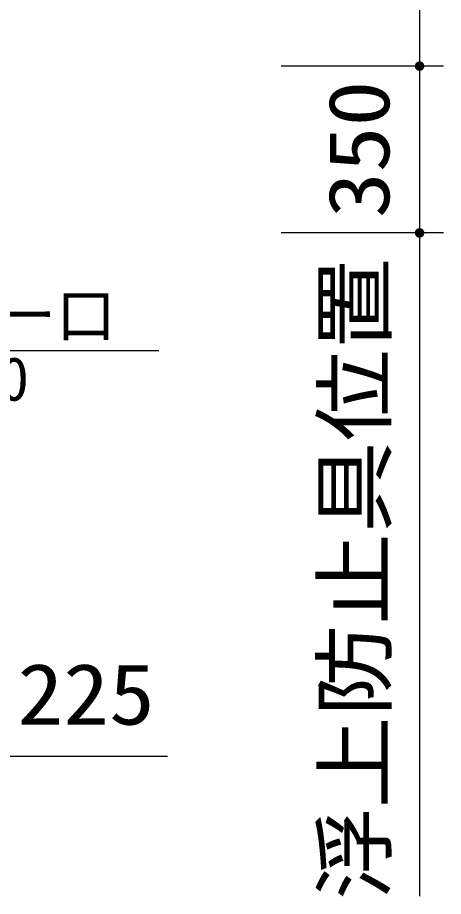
# Model space of a CAD drawing. Units: millimetres, scale not verified. Extents: x -14850 to 14850, y -10500 to 10500.
# Drawn here: x -5347 to -4454, y -2576 to -731 of the extents above; entities that cross this region are included whole.
import ezdxf
from ezdxf.enums import TextEntityAlignment as Align

# ---------------------------------------------------------------- set-up
doc = ezdxf.new("R2010")
doc.units = ezdxf.units.MM
doc.header["$LTSCALE"] = 50
doc.layers.add('0-0_躯体', color=3, linetype='Continuous', lineweight=25)
doc.layers.add('0-2_製作', color=5, linetype='Continuous', lineweight=25)
doc.styles.add('ＭＳ ゴシック', font='')
doc.styles.get('ＭＳ ゴシック').set_extended_font_data('MS Gothic')

msp = doc.modelspace()

# ---------------------------------------------------------------- linework, layer by layer
at = {"layer": '0-0_躯体'}
msp.add_line((-5718.11, -1429.73), (-5050.98, -1429.73), dxfattribs=at)
at = {"layer": '0-2_製作', "color": 2}
for p, q in [((-4504.1, 1667), (-4504.1, -833)), ((-4454.1, -833), (-4794.6, -833)), ((-4504.1, -833), (-4504.1, -1183)), ((-4454.1, -1183), (-4794.6, -1183)), ((-4504.1, -1183), (-4504.1, -2574.81)), ((-5373.98, -2281.28), (-5032.97, -2281.28))]:
    msp.add_line(p, q, dxfattribs=at)
at = {"layer": '0-2_製作'}
for points in [[(-4513.61, -829.91), (-4504.1, -833), (-4513.92, -831.13)], [(-4513.15, -828.75), (-4504.1, -833), (-4513.61, -829.91)], [(-4512.54, -827.65), (-4504.1, -833), (-4513.15, -828.75)], [(-4511.81, -826.63), (-4504.1, -833), (-4512.54, -827.65)], [(-4510.95, -825.71), (-4504.1, -833), (-4511.81, -826.63)], [(-4509.98, -824.91), (-4504.1, -833), (-4510.95, -825.71)], [(-4508.92, -824.24), (-4504.1, -833), (-4509.98, -824.91)], [(-4507.78, -823.71), (-4504.1, -833), (-4508.92, -824.24)], [(-4506.59, -823.32), (-4504.1, -833), (-4507.78, -823.71)], [(-4505.35, -823.08), (-4504.1, -833), (-4506.59, -823.32)], [(-4505.35, -823.08), (-4504.1, -823), (-4504.1, -833)], [(-4504.1, -823), (-4494.1, -833), (-4504.1, -833)], [(-4503.47, -823.02), (-4494.1, -833), (-4504.1, -823)], [(-4502.23, -823.18), (-4494.1, -833), (-4503.47, -823.02)], [(-4501.01, -823.49), (-4494.1, -833), (-4502.23, -823.18)], [(-4499.84, -823.96), (-4494.1, -833), (-4501.01, -823.49)], [(-4498.74, -824.56), (-4494.1, -833), (-4499.84, -823.96)], [(-4497.73, -825.3), (-4494.1, -833), (-4498.74, -824.56)], [(-4496.81, -826.16), (-4494.1, -833), (-4497.73, -825.3)], [(-4496.01, -827.13), (-4494.1, -833), (-4496.81, -826.16)], [(-4495.34, -828.19), (-4494.1, -833), (-4496.01, -827.13)], [(-4494.8, -829.32), (-4494.1, -833), (-4495.34, -828.19)], [(-4494.41, -830.52), (-4494.1, -833), (-4494.8, -829.32)], [(-4514.08, -832.38), (-4504.1, -833), (-4514.1, -833)], [(-4514.1, -833), (-4513.79, -835.49), (-4514.02, -834.26)], [(-4514.1, -833), (-4513.4, -836.68), (-4513.79, -835.49)], [(-4504.1, -833), (-4513.4, -836.68), (-4514.1, -833)], [(-4513.92, -831.13), (-4504.1, -833), (-4514.08, -832.38)], [(-4504.1, -833), (-4512.86, -837.82), (-4513.4, -836.68)], [(-4504.1, -833), (-4512.19, -838.88), (-4512.86, -837.82)], [(-4504.1, -833), (-4511.39, -839.85), (-4512.19, -838.88)], [(-4504.1, -833), (-4510.47, -840.71), (-4511.39, -839.85)], [(-4504.1, -833), (-4509.46, -841.45), (-4510.47, -840.71)], [(-4504.1, -833), (-4508.36, -842.05), (-4509.46, -841.45)], [(-4504.1, -833), (-4507.19, -842.51), (-4508.36, -842.05)], [(-4504.1, -833), (-4505.97, -842.83), (-4507.19, -842.51)], [(-4504.1, -833), (-4504.73, -842.98), (-4505.97, -842.83)], [(-4504.1, -833), (-4504.1, -843), (-4504.73, -842.98)], [(-4504.1, -833), (-4502.85, -842.92), (-4504.1, -843)], [(-4504.1, -833), (-4501.61, -842.69), (-4502.85, -842.92)], [(-4494.1, -833), (-4501.61, -842.69), (-4504.1, -833)], [(-4494.1, -833), (-4500.42, -842.3), (-4501.61, -842.69)], [(-4494.1, -833), (-4499.28, -841.77), (-4500.42, -842.3)], [(-4494.1, -833), (-4498.22, -841.09), (-4499.28, -841.77)], [(-4494.1, -833), (-4497.25, -840.29), (-4498.22, -841.09)], [(-4494.1, -833), (-4496.39, -839.38), (-4497.25, -840.29)], [(-4494.1, -833), (-4495.66, -838.36), (-4496.39, -839.38)], [(-4494.1, -833), (-4495.05, -837.26), (-4495.66, -838.36)], [(-4494.1, -833), (-4494.59, -836.09), (-4495.05, -837.26)], [(-4494.1, -833), (-4494.28, -834.88), (-4494.59, -836.09)], [(-4494.41, -830.52), (-4494.18, -831.75), (-4494.1, -833)], [(-4494.1, -833), (-4494.12, -833.63), (-4494.28, -834.88)], [(-4513.61, -1179.91), (-4504.1, -1183), (-4513.92, -1181.13)], [(-4513.15, -1178.75), (-4504.1, -1183), (-4513.61, -1179.91)], [(-4512.54, -1177.64), (-4504.1, -1183), (-4513.15, -1178.75)], [(-4511.81, -1176.63), (-4504.1, -1183), (-4512.54, -1177.64)], [(-4510.95, -1175.71), (-4504.1, -1183), (-4511.81, -1176.63)], [(-4509.98, -1174.91), (-4504.1, -1183), (-4510.95, -1175.71)], [(-4508.92, -1174.24), (-4504.1, -1183), (-4509.98, -1174.91)], [(-4507.78, -1173.71), (-4504.1, -1183), (-4508.92, -1174.24)], [(-4506.59, -1173.32), (-4504.1, -1183), (-4507.78, -1173.71)], [(-4506.59, -1173.32), (-4504.1, -1173), (-4504.1, -1183)], [(-4505.35, -1173.08), (-4504.1, -1173), (-4506.59, -1173.32)], [(-4504.1, -1173), (-4494.1, -1183), (-4504.1, -1183)], [(-4503.47, -1173.02), (-4494.1, -1183), (-4504.1, -1173)], [(-4502.23, -1173.18), (-4494.1, -1183), (-4503.47, -1173.02)], [(-4501.01, -1173.49), (-4494.1, -1183), (-4502.23, -1173.18)], [(-4499.84, -1173.95), (-4494.1, -1183), (-4501.01, -1173.49)], [(-4498.74, -1174.56), (-4494.1, -1183), (-4499.84, -1173.95)], [(-4497.73, -1175.3), (-4494.1, -1183), (-4498.74, -1174.56)], [(-4496.81, -1176.16), (-4494.1, -1183), (-4497.73, -1175.3)], [(-4496.01, -1177.13), (-4494.1, -1183), (-4496.81, -1176.16)], [(-4495.34, -1178.19), (-4494.1, -1183), (-4496.01, -1177.13)], [(-4495.34, -1178.19), (-4494.18, -1181.75), (-4494.1, -1183)], [(-4494.8, -1179.32), (-4494.18, -1181.75), (-4495.34, -1178.19)], [(-4494.8, -1179.32), (-4494.41, -1180.52), (-4494.18, -1181.75)], [(-4514.08, -1182.38), (-4504.1, -1183), (-4514.1, -1183)], [(-4514.1, -1183), (-4512.86, -1187.82), (-4514.02, -1184.26)], [(-4514.1, -1183), (-4512.19, -1188.88), (-4512.86, -1187.82)], [(-4504.1, -1183), (-4512.19, -1188.88), (-4514.1, -1183)], [(-4513.92, -1181.13), (-4504.1, -1183), (-4514.08, -1182.38)], [(-4514.02, -1184.26), (-4513.4, -1186.68), (-4513.79, -1185.49)], [(-4514.02, -1184.26), (-4512.86, -1187.82), (-4513.4, -1186.68)], [(-4504.1, -1183), (-4511.39, -1189.85), (-4512.19, -1188.88)], [(-4504.1, -1183), (-4510.47, -1190.71), (-4511.39, -1189.85)], [(-4504.1, -1183), (-4509.46, -1191.45), (-4510.47, -1190.71)], [(-4504.1, -1183), (-4508.36, -1192.05), (-4509.46, -1191.45)], [(-4504.1, -1183), (-4507.19, -1192.51), (-4508.36, -1192.05)], [(-4504.1, -1183), (-4505.97, -1192.83), (-4507.19, -1192.51)], [(-4504.1, -1183), (-4504.73, -1192.98), (-4505.97, -1192.83)], [(-4504.1, -1183), (-4504.1, -1193), (-4504.73, -1192.98)], [(-4504.1, -1183), (-4502.85, -1192.92), (-4504.1, -1193)], [(-4504.1, -1183), (-4501.61, -1192.69), (-4502.85, -1192.92)], [(-4504.1, -1183), (-4500.42, -1192.3), (-4501.61, -1192.69)], [(-4494.1, -1183), (-4500.42, -1192.3), (-4504.1, -1183)], [(-4494.1, -1183), (-4499.28, -1191.77), (-4500.42, -1192.3)], [(-4494.1, -1183), (-4498.22, -1191.09), (-4499.28, -1191.77)], [(-4494.1, -1183), (-4497.25, -1190.29), (-4498.22, -1191.09)], [(-4494.1, -1183), (-4496.39, -1189.38), (-4497.25, -1190.29)], [(-4494.1, -1183), (-4495.66, -1188.36), (-4496.39, -1189.38)], [(-4494.1, -1183), (-4495.05, -1187.26), (-4495.66, -1188.36)], [(-4494.1, -1183), (-4494.59, -1186.09), (-4495.05, -1187.26)], [(-4494.1, -1183), (-4494.28, -1184.88), (-4494.59, -1186.09)], [(-4494.1, -1183), (-4494.12, -1183.63), (-4494.28, -1184.88)]]:
    msp.add_solid(points, dxfattribs=at)

# ---------------------------------------------------------------- texts
at = {"layer": '0-0_躯体', "color": 4, "style": 'ＭＳ ゴシック'}
for s, p in [('\u3000エアー口\u3000', (-5767.32, -1429.16)), ('\u3000φ20', (-5668.52, -1562.66))]:
    msp.add_text(s, height=91.79, dxfattribs=at).set_placement(p, align=Align.BOTTOM_LEFT)
at = {"layer": '0-2_製作', "color": 4, "style": 'ＭＳ ゴシック', "width": 1.1}
for s, height, p in [('350', 128.4, (-4529.1, -1151.75)), ('浮上防止具位置', 128.3, (-4538.12, -2582.91))]:
    msp.add_text(s, height=height, rotation=90, dxfattribs=at).set_placement(p, align=Align.BOTTOM_LEFT)
msp.add_text('225', height=128.4, dxfattribs=at).set_placement((-5347.73, -2253.61), align=Align.BOTTOM_LEFT)

doc.saveas('drawing.dxf')
